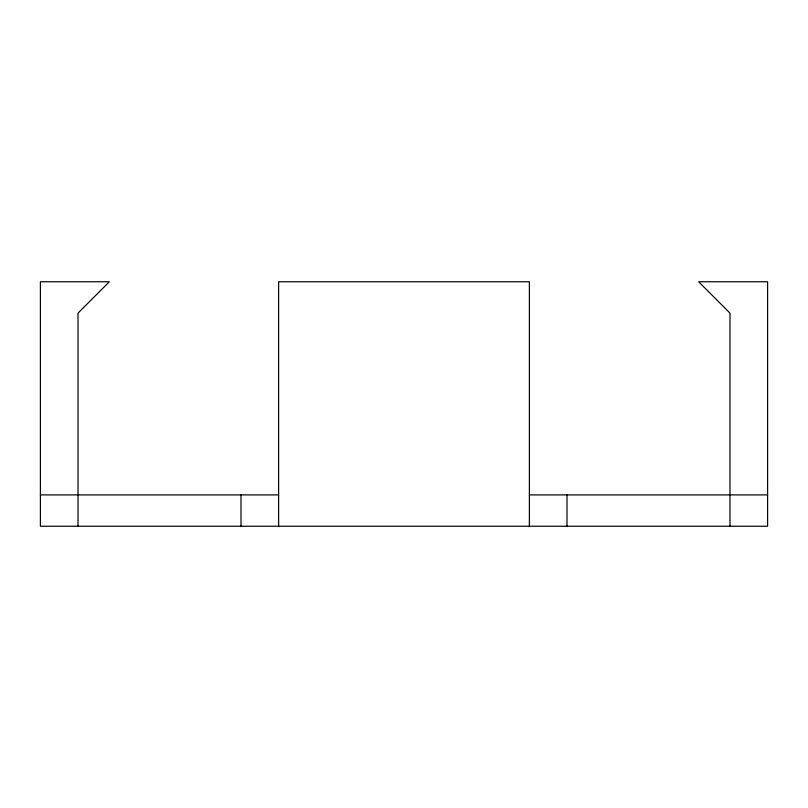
<?xml version="1.0" encoding="UTF-8"?>
<svg xmlns="http://www.w3.org/2000/svg" width="808" height="808" viewBox="0 0 808 808"><rect width="100%" height="100%" fill="white"/><g stroke="black" fill="none" stroke-linecap="round" stroke-linejoin="round"><path stroke-width="1.21" d="M40.4 494.9L278.619 494.9M529.381 494.9L767.6 494.9M729.988 526.24L729.988 313.1L698.637 281.76L767.6 281.76L767.6 526.24L40.4 526.24L40.4 281.76L109.363 281.76L78.012 313.1L78.012 526.24M566.994 494.9L566.994 526.24M529.381 526.24L529.381 281.76L278.619 281.76L278.619 526.24M241.006 494.9L241.006 526.24"/></g></svg>
